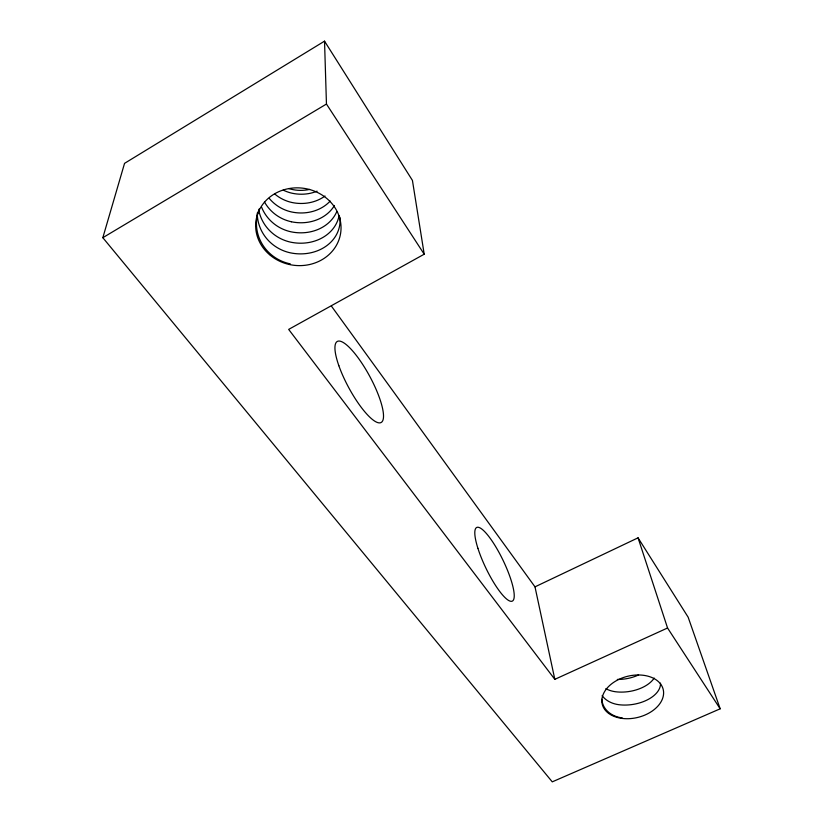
<?xml version="1.0" encoding="UTF-8"?>
<svg xmlns="http://www.w3.org/2000/svg" width="823" height="823" viewBox="0 0 823 823"><rect width="100%" height="100%" fill="white"/><g stroke="black" fill="none" stroke-linecap="round" stroke-linejoin="round"><path stroke-width="1.23" d="M102.834 237.693L124.551 163.355L324.529 41.15L412.426 180.402L424.205 254.204L288.667 329.406L554.815 679.335L667.556 628L720.166 708.809L552.264 781.85L102.834 237.693L326.453 104.037L324.529 41.15M554.815 679.335L534.991 586.85L638.051 537.831L688.151 617.199L720.166 708.809M331.412 306.105L534.991 586.85M326.453 104.037L424.205 254.204M638.051 537.831L667.556 628M309.582 189.403A38.403 35.934 15.4 0 1 288.606 188.529M660.468 683.121A30.801 17.767 -8.6 0 1 618.783 704.694A30.513 23.6 -20.3 0 1 602.117 695.672M654.203 678.08A30.451 17.787 -8.6 0 1 615.357 691.731A30.173 23.486 -20.4 0 1 605.831 688.676M638.545 674.953A30.112 17.808 -8.7 0 1 617.312 679.438M622.281 717.934A30.863 23.702 -20.1 0 1 601.808 699.262M339.909 217.221A41.85 35.07 8.5 0 1 290.57 252.877A41.5 40.018 14.9 0 1 257.249 213.054M339.107 215.554A41.222 34.761 8.9 0 1 290.838 242.199A40.903 39.545 17.3 0 1 258.772 210.246M336.782 211.604A40.625 34.463 9.3 0 1 291.105 231.829A40.317 39.082 20 0 1 261.642 207.324M290.282 263.864A42.127 40.502 12.7 0 1 259.399 208.631M269.203 198.343A39.226 38.156 26.3 0 0 291.609 211.974A39.463 33.856 10.2 0 0 330.177 201.079M317.092 191.173A38.372 33.259 11.2 0 1 292.093 193.23A38.228 37.251 33.5 0 1 283.205 190.092M325.013 196.028A38.907 33.558 10.7 0 1 291.856 202.479A38.712 37.704 29.9 0 1 274.831 194.074M334.426 205.544A40.029 34.155 9.8 0 1 291.363 221.768M291.363 221.757A39.761 38.619 23 0 1 264.45 201.923M620.614 718.191A31.356 21.192 -13.6 0 0 663.389 690.343A31.356 21.192 -13.6 0 0 614.195 682.01A31.356 21.192 -13.6 0 0 620.614 718.191M270.428 255.428A42.775 38.804 8.4 0 0 340.28 235.131A42.775 38.804 8.4 0 0 284.336 189.65A42.775 38.804 8.4 0 0 270.428 255.428M338.86 365.721A46.088 11.934 61.6 0 0 380.874 422.621A46.088 11.934 61.6 0 0 357.892 357.501A46.088 11.934 61.6 0 0 338.86 365.721M477.906 548.303A40.903 9.423 64.2 0 0 512.029 601.222A40.903 9.423 64.2 0 0 493.615 543.324A40.903 9.423 64.2 0 0 477.906 548.303"/></g></svg>
